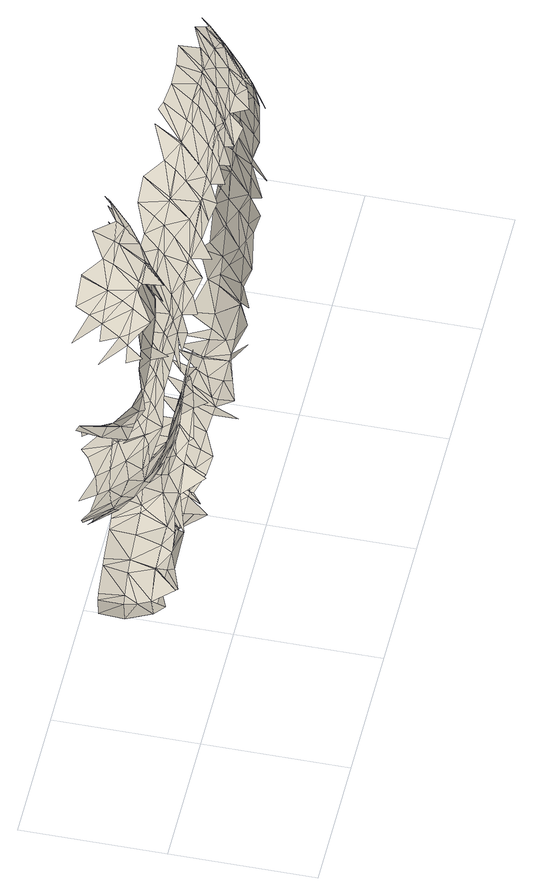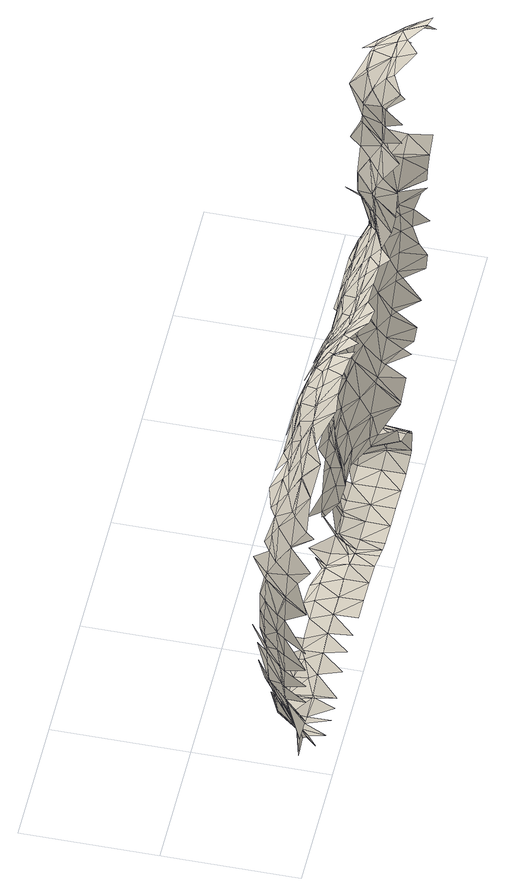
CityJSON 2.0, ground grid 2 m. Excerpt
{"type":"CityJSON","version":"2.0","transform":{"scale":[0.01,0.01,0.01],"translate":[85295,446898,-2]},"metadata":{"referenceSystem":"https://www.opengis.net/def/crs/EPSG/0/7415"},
"CityObjects":{
"otherconstruction1":{"type":"OtherConstruction","attributes":{"class":"art","conditionOfConstruction":"I wish it was really there, would be cool, no?"},"geometry":[{"type":"MultiSurface","lod":"2.3","boundaries":[[[0,1,2]],[[3,4,5]],[[3,6,7]],[[8,6,3]],[[9,10,6]],[[9,11,12]],[[13,8,3]],[[8,14,6]],[[14,9,6]],[[15,11,9]],[[1,16,17]],[[14,8,13]],[[18,15,9]],[[19,1,17]],[[20,21,16]],[[22,23,11]],[[15,22,11]],[[14,18,9]],[[16,24,17]],[[16,21,24]],[[22,15,18]],[[19,17,25]],[[26,14,13]],[[22,27,23]],[[24,28,17]],[[28,24,21]],[[26,18,14]],[[29,30,31]],[[26,22,18]],[[21,32,28]],[[33,25,17]],[[22,34,27]],[[30,35,36]],[[31,30,37]],[[17,28,38]],[[37,30,36]],[[39,35,40]],[[36,35,39]],[[41,31,42]],[[25,33,43]],[[38,28,32]],[[42,44,41]],[[42,31,37]],[[26,45,22]],[[22,46,34]],[[33,17,38]],[[47,37,36]],[[38,32,48]],[[49,26,50]],[[39,51,36]],[[52,39,40]],[[52,40,53]],[[36,54,47]],[[36,51,54]],[[26,49,45]],[[42,55,44]],[[22,45,46]],[[56,42,37]],[[37,47,56]],[[38,48,55]],[[39,52,51]],[[52,53,57]],[[58,42,56]],[[43,33,59]],[[42,58,55]],[[55,58,56]],[[47,54,60]],[[49,50,61]],[[52,57,62]],[[54,51,63]],[[64,56,47]],[[33,38,65]],[[60,66,47]],[[67,45,49]],[[51,52,68]],[[62,57,69]],[[65,55,56]],[[70,61,50]],[[38,55,65]],[[63,60,54]],[[59,33,65]],[[66,64,47]],[[52,62,68]],[[61,71,49]],[[72,46,45]],[[73,63,51]],[[64,74,56]],[[49,71,67]],[[73,51,68]],[[75,66,60]],[[65,56,74]],[[60,76,75]],[[77,62,69]],[[60,63,76]],[[64,66,75]],[[59,78,79]],[[80,61,70]],[[59,65,78]],[[45,67,72]],[[62,77,68]],[[61,80,71]],[[81,46,72]],[[77,69,82]],[[71,80,67]],[[83,74,64]],[[83,65,74]],[[84,76,63]],[[85,75,76]],[[64,75,85]],[[70,86,80]],[[87,63,73]],[[68,77,88]],[[73,68,89]],[[78,90,79]],[[77,82,88]],[[65,91,78]],[[83,64,85]],[[88,82,92]],[[80,93,67]],[[83,94,65]],[[95,86,70]],[[87,73,89]],[[68,88,96]],[[97,72,67]],[[79,90,98]],[[89,68,96]],[[86,93,80]],[[94,91,65]],[[78,91,90]],[[99,83,85]],[[81,72,100]],[[94,83,99]],[[101,88,92]],[[87,89,102]],[[93,97,67]],[[89,103,102]],[[104,105,106]],[[95,107,86]],[[88,101,96]],[[101,92,108]],[[105,104,95]],[[100,72,97]],[[103,89,96]],[[107,93,86]],[[109,98,110]],[[106,111,104]],[[112,113,114]],[[115,112,114]],[[116,99,85]],[[117,102,103]],[[101,108,118]],[[94,99,119]],[[115,120,112]],[[121,122,114]],[[121,114,113]],[[112,123,113]],[[119,91,94]],[[95,124,107]],[[125,103,96]],[[121,113,126]],[[120,123,112]],[[95,104,127]],[[122,128,114]],[[126,113,123]],[[129,93,107]],[[98,90,130]],[[128,115,114]],[[130,90,91]],[[131,120,115]],[[110,98,130]],[[93,129,97]],[[121,132,122]],[[102,117,133]],[[123,134,126]],[[104,111,135]],[[101,136,96]],[[119,99,116]],[[103,125,117]],[[137,121,126]],[[138,122,139]],[[136,101,118]],[[140,91,119]],[[122,141,128]],[[97,142,100]],[[122,138,141]],[[96,143,125]],[[144,131,115]],[[91,140,130]],[[107,124,129]],[[110,145,146]],[[95,127,124]],[[147,118,148]],[[121,137,132]],[[149,145,110]],[[150,151,111]],[[96,136,143]],[[115,128,144]],[[104,135,127]],[[126,152,137]],[[110,130,149]],[[134,153,126]],[[154,138,139]],[[111,151,135]],[[150,146,145]],[[97,129,142]],[[145,155,150]],[[154,141,138]],[[155,151,150]],[[118,147,136]],[[156,128,141]],[[126,153,152]],[[154,156,141]],[[156,144,128]],[[129,124,157]],[[124,127,158]],[[159,117,125]],[[158,157,124]],[[157,160,129]],[[135,158,127]],[[137,161,132]],[[119,116,162]],[[129,160,142]],[[163,140,119]],[[164,125,143]],[[140,163,130]],[[165,155,145]],[[166,144,156]],[[161,137,152]],[[154,167,156]],[[143,136,168]],[[151,169,135]],[[151,155,165]],[[170,145,149]],[[149,130,171]],[[136,147,168]],[[172,142,160]],[[162,116,173]],[[125,164,159]],[[167,154,174]],[[175,160,157]],[[168,147,176]],[[177,157,158]],[[119,162,163]],[[143,178,164]],[[178,143,168]],[[135,179,158]],[[130,163,180]],[[169,151,181]],[[153,182,152]],[[183,166,156]],[[145,170,165]],[[152,184,161]],[[167,185,156]],[[135,169,186]],[[130,180,171]],[[170,149,187]],[[187,149,171]],[[151,165,181]],[[152,182,184]],[[156,185,183]],[[168,176,188]],[[135,186,179]],[[178,168,189]],[[168,190,189]],[[181,186,169]],[[191,159,164]],[[167,174,192]],[[161,193,194]],[[162,173,195]],[[170,187,196]],[[171,197,187]],[[187,197,196]],[[190,168,188]],[[170,198,165]],[[164,178,199]],[[170,196,198]],[[165,200,181]],[[201,163,162]],[[165,198,200]],[[163,201,180]],[[167,202,185]],[[178,189,203]],[[184,204,161]],[[190,188,205]],[[171,180,206]],[[194,193,207]],[[203,189,190]],[[191,164,199]],[[195,208,162]],[[192,202,167]],[[181,209,186]],[[210,199,178]],[[211,183,185]],[[181,200,209]],[[196,197,212]],[[212,197,171]],[[162,208,201]],[[198,196,212]],[[204,184,182]],[[210,178,203]],[[161,204,193]],[[213,190,205]],[[202,211,185]],[[200,198,214]],[[180,201,206]],[[215,183,211]],[[190,213,203]],[[206,216,171]],[[191,199,217]],[[199,210,217]],[[171,216,212]],[[211,218,215]],[[200,219,209]],[[213,205,220]],[[202,221,211]],[[218,222,215]],[[198,212,214]],[[205,223,220]],[[182,224,204]],[[200,214,225]],[[200,225,219]],[[218,211,221]],[[207,193,226]],[[227,195,228]],[[229,191,217]],[[208,195,227]],[[218,223,222]],[[202,192,230]],[[231,217,210]],[[213,220,232]],[[233,201,208]],[[226,193,204]],[[234,210,203]],[[235,223,218]],[[235,232,220]],[[220,223,235]],[[201,236,206]],[[237,221,202]],[[203,213,238]],[[239,207,226]],[[218,221,237]],[[216,206,240]],[[213,232,238]],[[217,231,229]],[[235,218,237]],[[227,233,208]],[[210,234,231]],[[230,241,202]],[[235,242,232]],[[236,201,233]],[[202,241,237]],[[203,243,234]],[[244,212,216]],[[243,203,238]],[[226,204,245]],[[206,236,240]],[[224,246,204]],[[232,242,238]],[[239,226,247]],[[242,235,237]],[[226,248,247]],[[240,249,216]],[[216,249,244]],[[226,245,248]],[[204,246,245]],[[234,243,250]],[[250,243,238]],[[212,244,251]],[[252,253,229]],[[254,255,227]],[[256,230,239]],[[231,257,229]],[[247,258,239]],[[233,227,259]],[[257,231,234]],[[241,230,256]],[[248,260,247]],[[261,237,241]],[[262,236,233]],[[234,250,263]],[[264,250,238]],[[242,265,238]],[[237,266,242]],[[260,248,245]],[[267,240,236]],[[229,268,252]],[[249,240,267]],[[227,255,259]],[[229,257,268]],[[257,234,263]],[[259,269,233]],[[256,261,241]],[[247,260,258]],[[270,244,249]],[[233,269,262]],[[264,238,271]],[[250,264,263]],[[272,245,246]],[[238,265,271]],[[266,237,261]],[[242,266,265]],[[236,262,267]],[[245,272,260]],[[267,270,249]],[[273,258,274]],[[275,244,270]],[[263,276,257]],[[268,257,277]],[[263,264,276]],[[246,278,272]],[[260,279,258]],[[258,279,274]],[[280,252,268]],[[257,276,277]],[[269,259,281]],[[261,256,282]],[[281,262,269]],[[282,266,261]],[[264,271,283]],[[284,268,277]],[[266,285,265]],[[265,286,271]],[[260,272,287]],[[276,264,283]],[[288,267,262]],[[287,279,260]],[[259,289,290]],[[282,256,291]],[[268,284,280]],[[274,292,293]],[[277,276,294]],[[270,267,295]],[[281,259,290]],[[274,279,296]],[[278,297,272]],[[295,275,270]],[[298,262,281]],[[285,266,282]],[[274,296,292]],[[271,286,283]],[[284,277,299]],[[265,285,286]],[[262,298,288]],[[272,297,287]],[[277,300,299]],[[294,300,277]],[[276,283,294]],[[295,267,288]],[[301,279,287]],[[296,279,301]],[[302,275,295]],[[284,299,303]],[[299,300,303]],[[301,287,297]],[[303,300,294]],[[293,292,304]],[[281,290,305]],[[306,298,281]],[[307,285,282]],[[297,308,301]],[[292,296,304]],[[306,288,298]],[[284,303,309]],[[310,294,283]],[[311,303,294]],[[312,283,286]],[[313,286,285]],[[306,281,305]],[[296,301,314]],[[295,288,315]],[[315,302,295]],[[307,313,285]],[[311,294,310]],[[316,317,304]],[[306,318,288]],[[303,311,309]],[[319,317,316]],[[304,296,314]],[[283,312,310]],[[286,313,312]],[[308,320,301]],[[321,306,305]],[[315,288,318]],[[322,306,321]],[[323,307,324]],[[306,322,318]],[[307,323,313]],[[316,304,314]],[[325,302,315]],[[301,320,314]],[[311,310,326]],[[327,302,325]],[[328,323,324]],[[310,312,329]],[[328,313,323]],[[319,316,330]],[[329,326,310]],[[312,313,328]],[[322,321,331]],[[332,318,322]],[[328,329,312]],[[315,318,332]],[[314,333,316]],[[321,334,335]],[[330,316,336]],[[337,325,315]],[[331,321,335]],[[328,338,329]],[[322,331,332]],[[337,327,325]],[[316,333,336]],[[320,339,314]],[[337,315,332]],[[314,339,333]],[[337,340,327]],[[341,337,332]],[[330,336,342]],[[343,337,341]],[[331,335,344]],[[345,332,331]],[[337,343,340]],[[332,345,341]],[[333,346,336]],[[344,335,347]],[[342,336,348]],[[343,341,349]],[[331,344,345]],[[346,333,339]],[[336,346,348]],[[343,350,340]],[[341,345,351]],[[349,341,351]],[[343,349,350]],[[352,344,347]],[[352,345,344]],[[352,351,345]],[[339,353,346]],[[342,348,354]],[[352,347,355]],[[352,356,351]],[[346,357,348]],[[349,351,358]],[[359,352,355]],[[360,350,349]],[[356,352,359]],[[357,346,353]],[[356,361,351]],[[348,357,354]],[[358,351,361]],[[349,358,360]],[[362,350,360]],[[353,363,357]],[[364,358,361]],[[356,359,365]],[[364,360,358]],[[366,361,356]],[[364,362,360]],[[357,367,354]],[[368,364,361]],[[359,369,370]],[[365,359,370]],[[356,365,366]],[[354,367,371]],[[368,361,366]],[[372,364,368]],[[364,373,374]],[[357,375,367]],[[364,372,373]],[[376,371,377]],[[377,371,367]],[[365,370,378]],[[379,366,365]],[[380,368,366]],[[370,381,382]],[[372,368,383]],[[378,370,382]],[[365,378,379]],[[377,367,384]],[[366,379,380]],[[377,385,386]],[[387,373,372]],[[377,388,385]],[[383,368,380]],[[377,384,388]],[[372,383,387]],[[367,389,384]],[[385,390,386]],[[378,382,391]],[[392,379,378]],[[390,385,388]],[[393,380,379]],[[388,384,394]],[[386,390,395]],[[382,396,391]],[[383,380,393]],[[391,392,378]],[[397,379,392]],[[398,387,383]],[[388,399,390]],[[379,397,393]],[[394,399,388]],[[393,398,383]],[[400,391,396]],[[384,401,394]],[[391,400,392]],[[392,400,397]],[[402,387,398]],[[390,403,395]],[[400,396,404]],[[403,390,399]],[[405,393,397]],[[400,406,397]],[[393,405,398]],[[394,407,399]],[[396,408,404]],[[395,403,409]],[[398,405,402]],[[405,397,406]],[[404,410,400]],[[403,399,407]],[[400,410,406]],[[411,409,412]],[[407,394,413]],[[405,414,402]],[[409,403,412]],[[405,406,415]],[[403,407,416]],[[412,403,416]],[[415,417,405]],[[407,418,416]],[[405,417,414]],[[419,410,404]],[[407,413,418]],[[410,419,406]],[[415,406,420]],[[412,416,421]],[[422,423,404]],[[424,416,418]],[[425,417,415]],[[404,423,419]],[[426,412,427]],[[414,417,425]],[[412,421,427]],[[406,419,420]],[[424,418,428]],[[416,424,421]],[[420,429,415]],[[415,429,425]],[[423,422,430]],[[426,427,431]],[[431,427,421]],[[421,424,432]],[[433,419,423]],[[420,419,433]],[[432,424,434]],[[420,435,429]],[[436,437,438]],[[426,431,438]],[[430,439,423]],[[423,439,433]],[[421,432,440]],[[429,441,425]],[[431,421,440]],[[435,420,433]],[[431,442,438]],[[436,443,444]],[[429,435,441]],[[436,438,443]],[[431,440,442]],[[430,445,439]],[[439,445,433]],[[444,443,446]],[[432,447,440]],[[435,433,448]],[[448,449,435]],[[438,442,450]],[[435,449,441]],[[442,440,450]],[[443,438,451]],[[444,446,452]],[[448,433,453]],[[444,452,454]],[[445,453,433]],[[446,443,455]],[[456,449,448]],[[441,449,456]],[[440,447,457]],[[438,450,451]],[[445,458,459]],[[459,460,445]],[[443,451,455]],[[446,461,452]],[[450,440,457]],[[445,460,453]],[[453,462,448]],[[455,461,446]],[[448,462,456]],[[454,463,464]],[[454,452,463]],[[458,465,459]],[[450,457,451]],[[466,453,460]],[[455,467,461]],[[464,463,468]],[[453,466,462]],[[455,451,467]],[[459,469,460]],[[452,461,470]],[[465,471,472]],[[462,466,456]],[[467,451,457]],[[463,452,470]],[[473,468,474]],[[459,465,469]],[[475,476,477]],[[471,478,472]],[[473,474,477]],[[466,460,479]],[[461,467,480]],[[468,463,470]],[[469,481,460]],[[466,482,456]],[[461,483,470]],[[472,469,465]],[[461,480,483]],[[460,481,479]],[[467,457,484]],[[474,468,485]],[[475,486,487]],[[474,488,477]],[[485,488,474]],[[489,478,490]],[[470,485,468]],[[475,477,486]],[[478,489,472]],[[487,491,492]],[[493,490,492]],[[487,486,491]],[[479,482,466]],[[480,467,494]],[[490,493,489]],[[492,491,495]],[[492,495,493]],[[496,481,469]],[[467,484,494]],[[480,497,483]],[[481,496,479]],[[470,498,485]],[[472,499,469]],[[494,497,480]],[[470,483,498]],[[477,488,500]],[[486,477,501]],[[500,488,485]],[[469,499,496]],[[472,489,502]],[[479,496,503]],[[486,504,491]],[[489,493,505]],[[479,503,482]],[[491,506,495]],[[493,495,506]],[[485,498,507]],[[483,497,508]],[[472,502,499]],[[508,497,494]],[[501,504,486]],[[477,500,501]],[[500,485,509]],[[505,510,489]],[[485,507,509]],[[498,483,508]],[[489,510,502]],[[504,506,491]],[[506,505,493]],[[496,499,511]],[[498,512,507]],[[513,512,498]],[[502,514,499]],[[498,508,513]],[[515,510,505]],[[507,512,509]],[[510,515,502]],[[516,505,506]],[[500,517,501]],[[499,514,511]],[[501,518,504]],[[504,519,506]],[[500,509,517]],[[505,516,515]],[[501,517,518]],[[504,518,519]],[[506,520,516]],[[506,519,520]],[[502,515,521]],[[502,521,514]],[[516,521,515]],[[517,509,522]],[[509,512,523]],[[513,524,512]],[[517,525,518]],[[508,526,513]],[[518,527,519]],[[516,520,528]],[[520,519,527]],[[512,524,529]],[[513,526,524]]]}]}
},
"vertices":[
[25,109,616],[51,109,595],[51,78,616],[51,109,776],[40,109,754],[51,89,754],[51,120,788],[30,143,754],[59,109,788],[51,143,809],[39,143,788],[51,160,822],[29,178,788],[85,86,788],[85,109,810],[64,143,822],[51,143,592],[85,125,582],[85,123,822],[85,109,584],[51,178,598],[74,178,582],[85,143,837],[51,178,834],[80,143,582],[94,109,582],[108,109,822],[85,178,856],[85,143,579],[70,178,444],[85,157,444],[85,159,479],[85,178,563],[120,109,578],[87,178,857],[85,166,410],[97,143,444],[100,143,479],[120,143,548],[106,143,410],[85,178,391],[85,169,513],[112,143,513],[120,101,582],[85,178,526],[120,143,850],[120,157,857],[120,126,479],[89,178,547],[120,109,825],[120,105,822],[120,132,410],[120,143,386],[96,178,375],[120,123,444],[120,143,547],[120,137,513],[120,151,375],[120,143,515],[145,109,582],[142,109,444],[154,107,822],[128,143,375],[154,109,410],[154,109,495],[154,126,547],[146,109,479],[154,143,854],[154,123,375],[125,178,341],[154,83,788],[154,109,824],[154,149,857],[154,109,409],[154,115,513],[154,104,479],[154,103,444],[154,143,347],[154,113,582],[154,109,585],[159,109,822],[154,178,870],[154,149,341],[169,109,513],[189,88,444],[189,93,479],[186,109,788],[189,93,410],[162,143,341],[184,109,375],[189,124,582],[189,118,547],[154,178,317],[189,123,822],[189,109,525],[189,109,767],[189,129,341],[189,143,848],[189,109,604],[189,103,513],[189,154,857],[189,143,325],[189,107,375],[189,109,372],[190,109,754],[189,107,754],[189,92,719],[189,111,788],[172,178,307],[189,85,616],[201,109,616],[203,109,719],[184,143,135],[189,143,102],[189,126,135],[189,143,147],[223,98,513],[223,98,375],[189,166,307],[223,109,540],[185,178,135],[208,109,100],[197,109,135],[189,178,105],[218,143,788],[223,109,355],[191,143,100],[220,143,754],[209,143,169],[218,143,822],[223,129,582],[189,178,143],[223,96,100],[223,88,410],[194,178,100],[223,143,748],[223,143,312],[223,109,94],[223,109,168],[223,83,135],[223,112,547],[223,111,169],[223,170,857],[223,118,341],[215,178,169],[223,110,650],[222,109,650],[223,149,307],[189,178,299],[223,126,616],[222,109,685],[223,127,719],[223,143,93],[223,178,93],[225,109,169],[223,110,685],[223,143,179],[223,148,788],[223,146,754],[257,95,375],[223,148,822],[257,109,93],[257,109,540],[257,112,547],[257,109,347],[257,138,685],[223,178,174],[257,109,179],[248,143,307],[245,143,719],[257,139,650],[257,143,611],[230,178,857],[257,98,513],[257,95,169],[246,178,822],[223,178,287],[249,178,788],[257,113,341],[257,176,754],[257,131,582],[257,143,701],[257,178,94],[257,178,194],[257,143,94],[257,143,191],[257,153,719],[256,143,616],[257,178,275],[257,141,307],[257,143,304],[292,96,375],[292,99,169],[292,109,96],[257,87,100],[292,99,513],[257,143,616],[257,144,616],[261,143,650],[289,109,341],[263,143,685],[292,113,547],[292,109,179],[292,128,307],[292,143,95],[261,178,272],[292,132,582],[292,99,100],[292,109,539],[280,178,719],[292,109,340],[285,143,204],[292,158,616],[292,143,278],[292,172,650],[267,178,204],[292,143,596],[292,109,341],[292,143,212],[291,178,685],[292,146,272],[292,137,204],[278,178,238],[292,153,238],[292,178,95],[292,178,682],[318,109,100],[326,103,513],[292,91,479],[326,99,375],[326,107,169],[326,104,341],[294,143,272],[326,109,535],[326,109,318],[300,143,238],[326,113,547],[326,122,204],[326,118,272],[326,94,135],[326,133,582],[326,109,173],[326,124,238],[326,111,307],[326,162,616],[326,143,96],[326,178,95],[326,109,102],[326,113,100],[326,143,596],[333,109,307],[326,178,633],[360,98,410],[326,96,410],[326,97,479],[360,97,479],[360,107,169],[360,104,341],[360,109,101],[360,104,513],[360,113,100],[360,109,172],[360,118,547],[360,107,307],[360,109,290],[360,120,238],[360,122,204],[360,138,582],[360,101,375],[360,109,525],[360,143,590],[360,112,272],[360,143,96],[360,88,135],[363,109,100],[360,162,616],[373,109,307],[375,109,341],[360,178,96],[376,125,101],[395,97,410],[395,109,537],[395,109,191],[395,124,272],[395,105,375],[395,120,204],[395,130,238],[384,143,100],[395,136,582],[395,91,479],[395,97,513],[395,80,169],[395,109,96],[395,78,100],[395,116,307],[395,143,592],[395,134,100],[377,178,100],[395,115,547],[395,109,349],[395,110,341],[395,143,104],[395,162,616],[407,109,341],[422,109,100],[429,92,513],[420,109,547],[423,109,204],[395,178,107],[429,99,341],[429,116,307],[429,109,323],[429,124,272],[429,129,238],[429,143,118],[429,143,601],[429,109,102],[411,91,101],[429,129,582],[429,104,100],[429,178,121],[429,107,547],[429,109,551],[429,109,207],[429,104,204],[429,156,616],[438,109,307],[429,178,637],[451,109,238],[448,109,272],[464,95,100],[464,109,565],[464,117,582],[464,143,124],[464,87,513],[464,101,547],[464,109,109],[460,143,616],[464,92,238],[464,178,124],[464,178,650],[464,142,616],[498,93,100],[464,143,618],[498,109,578],[498,110,582],[498,143,124],[498,99,547],[498,109,109],[498,143,635],[498,158,650],[498,129,616],[504,109,582],[498,178,125],[532,109,108],[532,95,547],[532,109,595],[532,143,124],[532,143,650],[532,104,582],[532,144,650],[532,119,616],[532,178,679],[532,178,125],[534,143,650],[567,109,605],[567,114,616],[567,143,122],[567,136,650],[567,92,547],[567,100,582],[567,109,104],[567,143,657],[567,174,685],[554,178,685],[567,178,126],[567,74,104],[585,109,100],[601,109,607],[601,112,616],[601,135,650],[601,92,547],[601,101,582],[601,143,659],[601,143,118],[601,109,98],[601,87,100],[601,171,685],[601,117,100],[601,178,128],[635,109,97],[635,107,582],[635,109,589],[635,139,650],[635,143,110],[635,97,100],[635,95,547],[635,118,616],[635,143,656],[635,130,100],[644,109,582],[635,178,123],[635,172,685],[670,109,99],[670,109,571],[661,143,650],[670,127,616],[666,143,100],[670,91,547],[670,107,100],[670,114,582],[670,84,135],[681,109,100],[670,178,106],[670,177,685],[670,143,647],[670,143,99],[670,145,650],[670,146,100],[704,117,582],[704,135,616],[704,121,100],[704,90,547],[704,109,570],[704,143,97],[704,155,650],[704,92,135],[704,109,105],[683,178,100],[704,143,632],[739,100,547],[738,109,135],[720,143,100],[739,125,582],[704,178,97],[736,143,616],[739,105,169],[704,90,169],[739,109,138],[739,109,558],[739,143,109],[739,170,650],[739,109,135],[744,109,169],[739,94,204],[755,109,547],[760,109,204],[739,178,104],[739,143,615],[739,144,616],[765,143,135],[773,143,148],[773,109,220],[773,138,582],[773,99,238],[773,131,169],[773,163,616],[773,160,135],[773,98,513],[773,109,531],[773,118,547],[773,118,204],[773,143,590],[786,109,238],[773,90,272],[789,109,513],[781,143,582],[786,143,169],[801,109,272],[807,122,513],[807,126,238],[773,83,479],[807,109,487],[773,88,307],[805,109,307],[807,108,341],[773,81,341],[807,109,329],[807,106,479],[807,143,548],[805,143,204],[807,143,547],[807,165,582],[807,143,208],[807,178,154],[807,113,272],[809,109,341],[807,99,375],[807,110,307],[811,109,479],[807,99,444],[819,109,375],[807,99,410],[820,109,444],[807,165,169],[821,109,410],[808,143,547],[807,146,204],[825,143,238],[828,143,513],[842,138,307],[842,135,341],[842,143,483],[818,178,582],[842,132,375],[842,132,444],[842,131,410],[840,143,272],[842,167,204],[842,143,277],[842,141,479],[842,178,539],[842,145,272],[842,158,238],[842,160,513],[843,143,479],[850,143,444],[847,143,307],[849,143,341],[851,143,375],[851,143,410],[865,178,479],[870,178,307],[876,178,276],[876,170,238],[871,178,341],[876,169,204],[873,178,375],[874,178,410],[876,177,272]
]}
